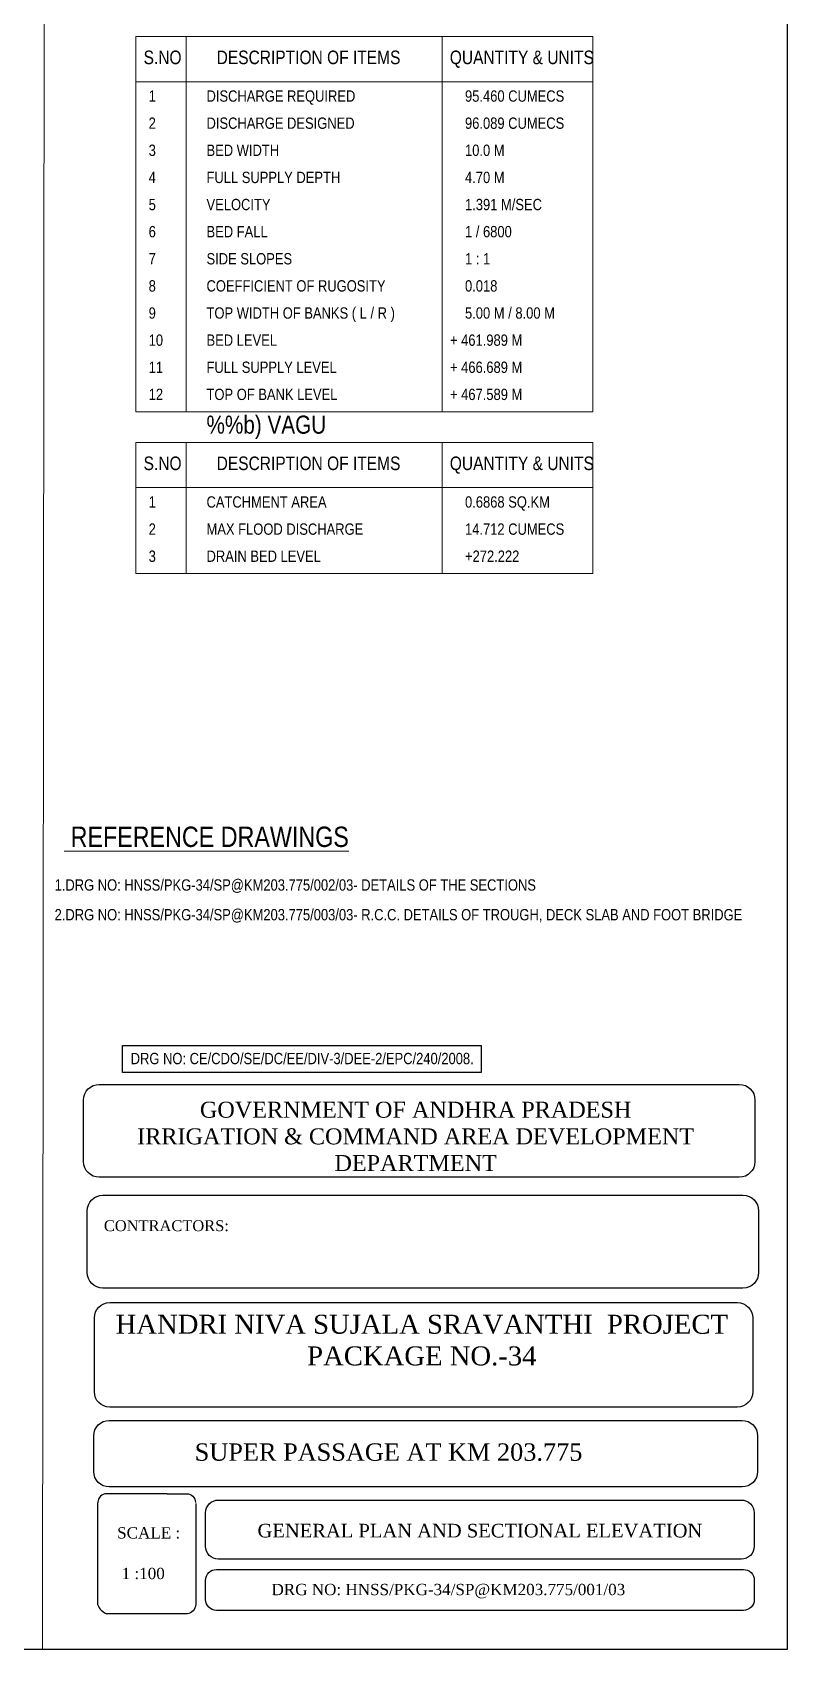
# Model space of a CAD drawing. Header units: millimetres. Extents: x 80 to 6605, y 46 to 2491.
# Drawn here: x 6269 to 6436.2, y 767.8 to 1125.6 of the extents above; entities that cross this region are included whole.
import ezdxf

# ---------------------------------------------------------------- set-up
doc = ezdxf.new("R2010")
doc.units = ezdxf.units.MM
for name, color, linetype in [('Caption', 242, 'Continuous'), ('MAIN', 7, 'Continuous'), ('SHEET', 3, 'Continuous'), ('TEXT_GENERAL', 4, 'Continuous')]:
    doc.layers.add(name, color=color, linetype=linetype)
doc.styles.add('ARIAL NARROW', font='ARIALN.TTF')
doc.styles.add('arn', font='ARIALN.TTF')
doc.styles.get("Standard").update_dxf_attribs({"font": 'times.ttf', "height": 2.5})

msp = doc.modelspace()

# ---------------------------------------------------------------- linework, layer by layer
at = {"color": 0, "lineweight": 5}
msp.add_line((6271.33213, 767.83356), (6271.90548, 1357.83356), dxfattribs=at)
at = {"color": 0}
for p, q in [((6436.18376, 767.83356), (6436.18376, 1357.83356)), ((6298.91575, 802.33712), (6285.4757, 802.33712)), ((6283.54388, 777.72603), (6283.54388, 800.4053)), ((6305.20012, 800.19632), (6305.20012, 777.78671)), ((6303.35772, 775.7623), (6285.4757, 775.7623)), ((6436.08736, 767.83356), (5363.93888, 767.83356))]:
    msp.add_line(p, q, dxfattribs=at)
msp.add_lwpolyline([(6288.99, 901.46393), (6368.32672, 901.46393), (6368.32672, 895.52273), (6288.99, 895.52273)], close=True)
for points in [[(6283.83723, 892.89687), (6425.47441, 892.89687, -0.414213562), (6428.93865, 889.43263), (6428.93865, 875.80941, -0.414213562), (6425.47441, 872.34517), (6283.83723, 872.34517, -0.414213562), (6280.37299, 875.80941), (6280.37299, 889.43263, -0.414213562)], [(6284.65807, 868.37689), (6426.29525, 868.37689, -0.414213562), (6429.75949, 864.91265), (6429.75949, 851.28944, -0.414213562), (6426.29525, 847.8252), (6284.65807, 847.8252, -0.414213562), (6281.19383, 851.28944), (6281.19383, 864.91265, -0.414213562)], [(6286.16986, 844.61678), (6425.06452, 844.61678, -0.414213562), (6428.46168, 841.21962), (6428.46168, 824.88321, -0.414213562), (6425.06452, 821.48605), (6286.16986, 821.48605, -0.414213562), (6282.7727, 824.88321), (6282.7727, 841.21962, -0.414213562)], [(6286.06018, 818.5608), (6426.11229, 818.5608, -0.414213562), (6429.53776, 815.13533), (6429.53776, 807.25709, -0.414213562), (6426.11229, 803.83162), (6286.06018, 803.83162, -0.414213562), (6282.63471, 807.25709), (6282.63471, 815.13533, -0.414213562)], [(6310.20249, 800.93067), (6425.94804, 800.93067, -0.414213562), (6428.77901, 798.0997), (6428.77901, 790.68852, -0.414213562), (6425.94804, 787.85755), (6310.20249, 787.85755, -0.414213562), (6307.37152, 790.68852), (6307.37152, 798.0997, -0.414213562)], [(6309.79128, 785.57229), (6426.38611, 785.57229, -0.414213562), (6428.79244, 783.16597), (6428.79244, 778.93341, -0.414213562), (6426.38611, 776.52709), (6309.79128, 776.52709, -0.414213562), (6307.38496, 778.93341), (6307.38496, 783.16597, -0.414213562)]]:
    msp.add_lwpolyline(points, format="xyb", close=True, dxfattribs=at)
for points in [[(6298.91575, 802.33712), (6303.19983, 802.33712, -0.414213562), (6305.13165, 800.4053)], [(6305.19925, 777.8018, -0.368140093), (6303.30244, 775.7554)]]:
    msp.add_lwpolyline(points, format="xyb", dxfattribs=at)
for centre, radius, start, end in [((6285.4757, 800.4053), 1.93182, 90, 180), ((6286.68601, 778.93555), 3.36689, 200.3157406, 249.7662947)]:
    msp.add_arc(centre, radius, start, end, dxfattribs=at)
at = {"layer": 'Caption', "color": 0, "lineweight": 5, "ltscale": 0.01}
msp.add_line((6436.14152, 1347.85369), (6436.14152, 767.83356), dxfattribs=at)
at = {"layer": 'MAIN', "color": 0, "linetype": 'Continuous', "lineweight": 9}
for p, q in [((6291.94153, 1124.70853), (6291.94153, 1041.65041)), ((6291.94153, 1124.70853), (6393.06254, 1124.70853)), ((6303.06254, 1124.70853), (6303.06254, 1041.65041)), ((6359.69951, 1124.70853), (6359.69951, 1041.65041)), ((6393.06254, 1124.70853), (6393.06254, 1041.65041)), ((6291.94153, 1114.70853), (6393.06254, 1114.70853)), ((6291.94153, 1041.65041), (6393.06254, 1041.65041)), ((6291.94153, 1034.90458), (6393.06254, 1034.90458)), ((6291.94153, 1034.90458), (6291.94153, 1005.92713)), ((6303.06254, 1034.90458), (6303.06254, 1005.92713)), ((6359.69951, 1034.90458), (6359.69951, 1005.92713)), ((6393.06254, 1034.90458), (6393.06254, 1005.92713)), ((6291.94153, 1024.90458), (6393.06254, 1024.90458)), ((6291.94153, 1005.92713), (6393.06254, 1005.92713))]:
    msp.add_line(p, q, dxfattribs=at)
at = {"layer": 'TEXT_GENERAL', "color": 0, "lineweight": 5}
for p, q in [((6436.14152, 1347.85369), (6436.18376, 767.83356)), ((6436.08998, 1316.22842), (6436.08736, 767.83356))]:
    msp.add_line(p, q, dxfattribs=at)

# ---------------------------------------------------------------- texts
at = {"color": 0, "lineweight": 9, "style": 'arn'}
msp.add_text('%%b) VAGU', height=4, dxfattribs=at).set_placement((6307.58995, 1036.84613))
at = {"color": 0}
for s, height, p in [('SUPER PASSAGE AT KM 203.775', 3.85, (6304.97621, 809.62531)), ('1 :100', 2.5, (6288.81003, 783.4363)), ('DRG NO: HNSS/PKG-34/SP@KM203.775/001/03', 2.5, (6321.96496, 779.88842))]:
    msp.add_text(s, height=height, dxfattribs=at).set_placement(p)
for s, insert, char_height, width, attachment_point in [('HANDRI NIVA SUJALA SRAVANTHI  PROJECT\\PPACKAGE NO.-34', (6355.2334, 841.92741), 4.2, 151.5, 2), ('SCALE :', (6287.81225, 794.92317), 2.5, 25.272, 1)]:
    msp.add_mtext(s, dxfattribs=dict(at, insert=insert, char_height=char_height, width=width, attachment_point=attachment_point))
at = {"layer": 'MAIN', "color": 0, "lineweight": 9, "style": 'ARIAL NARROW'}
for s, p in [('S.NO', (6293.66641, 1118.59705)), ('DESCRIPTION OF ITEMS', (6309.83198, 1118.59705)), ('QUANTITY & UNITS', (6361.42438, 1118.59705)), ('S.NO', (6293.66641, 1028.79309)), ('DESCRIPTION OF ITEMS', (6309.83198, 1028.79309)), ('QUANTITY & UNITS', (6361.42438, 1028.79309))]:
    msp.add_text(s, height=3, dxfattribs=at).set_placement(p)
at = {"layer": 'MAIN', "color": 0, "linetype": 'Continuous', "lineweight": 9, "style": 'ARIAL NARROW'}
for s, p in [('1', (6294.78742, 1110.29329)), ('DISCHARGE REQUIRED', (6307.58995, 1110.29329)), ('95.460 CUMECS', (6364.78742, 1110.29329)), ('2', (6294.78742, 1104.29329)), ('DISCHARGE DESIGNED', (6307.58995, 1104.29329)), ('96.089 CUMECS', (6364.78742, 1104.29329)), ('3', (6294.78742, 1098.29329)), ('BED WIDTH', (6307.58995, 1098.29329)), ('10.0 M', (6364.78742, 1098.29329)), ('4', (6294.78742, 1092.29329)), ('FULL SUPPLY DEPTH', (6307.58995, 1092.29329)), ('4.70 M', (6364.78742, 1092.29329)), ('5', (6294.78742, 1086.29329)), ('VELOCITY', (6307.58995, 1086.29329)), ('1.391 M/SEC', (6364.78742, 1086.29329)), ('6', (6294.78742, 1080.29329)), ('BED FALL', (6307.58995, 1080.29329)), ('1 / 6800', (6364.78742, 1080.29329)), ('7', (6294.78742, 1074.29329)), ('SIDE SLOPES ', (6307.58995, 1074.29329)), ('1 : 1', (6364.78742, 1074.29329)), ('8', (6294.78742, 1068.29329)), ('COEFFICIENT OF RUGOSITY', (6307.58995, 1068.29329)), ('0.018', (6364.78742, 1068.29329)), ('9', (6294.78742, 1062.29329)), ('TOP WIDTH OF BANKS ( L / R )', (6307.58995, 1062.29329)), ('5.00 M / 8.00 M', (6364.78742, 1062.29329)), ('10', (6294.78742, 1056.29329)), ('BED LEVEL', (6307.58995, 1056.29329)), ('+ 461.989 M', (6361.46424, 1056.29329)), ('11', (6294.78742, 1050.29329)), ('FULL SUPPLY LEVEL', (6307.58995, 1050.29329)), ('+ 466.689 M', (6361.46424, 1050.29329)), ('12', (6294.78742, 1044.29329)), ('TOP OF BANK LEVEL', (6307.58995, 1044.29329)), ('+ 467.589 M', (6361.46424, 1044.29329)), ('1', (6294.78742, 1020.48933)), ('CATCHMENT AREA', (6307.58995, 1020.48933)), ('0.6868 SQ.KM', (6364.78742, 1020.48933)), ('2', (6294.78742, 1014.48933)), ('MAX FLOOD DISCHARGE', (6307.58995, 1014.48933)), ('14.712 CUMECS', (6364.78742, 1014.48933)), ('3', (6294.78742, 1008.48933)), ('DRAIN BED LEVEL', (6307.58995, 1008.48933)), ('+272.222', (6364.78742, 1008.48933))]:
    msp.add_text(s, height=2.5, dxfattribs=at).set_placement(p)
at = {"layer": 'MAIN', "color": 0, "lineweight": 5, "style": 'ARIAL NARROW'}
for s, height, p in [('%%U REFERENCE DRAWINGS', 4.5, (6276.09144, 945.41773)), ('1.DRG NO: HNSS/PKG-34/SP@KM203.775/002/03- DETAILS OF THE SECTIONS', 2.5, (6273.97825, 935.75515)), ('2.DRG NO: HNSS/PKG-34/SP@KM203.775/003/03- R.C.C. DETAILS OF TROUGH, DECK SLAB AND FOOT BRIDGE', 2.5, (6273.97825, 929.17992)), ('DRG NO: CE/CDO/SE/DC/EE/DIV-3/DEE-2/EPC/240/2008.', 2.5, (6290.81065, 897.35694))]:
    msp.add_text(s, height=height, dxfattribs=at).set_placement(p)
at = {"layer": 'SHEET', "color": 0}
for s, insert, char_height, width, attachment_point in [('GOVERNMENT OF ANDHRA PRADESH\\PIRRIGATION & COMMAND AREA DEVELOPMENT DEPARTMENT', (6353.86718, 881.38508), 3.53871, 136.012937, 5), ('CONTRACTORS:', (6284.8706, 861.59795), 2.4063228, 35.8252135, 4), ('GENERAL PLAN AND SECTIONAL ELEVATION', (6318.87524, 795.67091), 3.0079035, 111.1817851, 1)]:
    msp.add_mtext(s, dxfattribs=dict(at, insert=insert, char_height=char_height, width=width, attachment_point=attachment_point))

doc.saveas('drawing.dxf')
